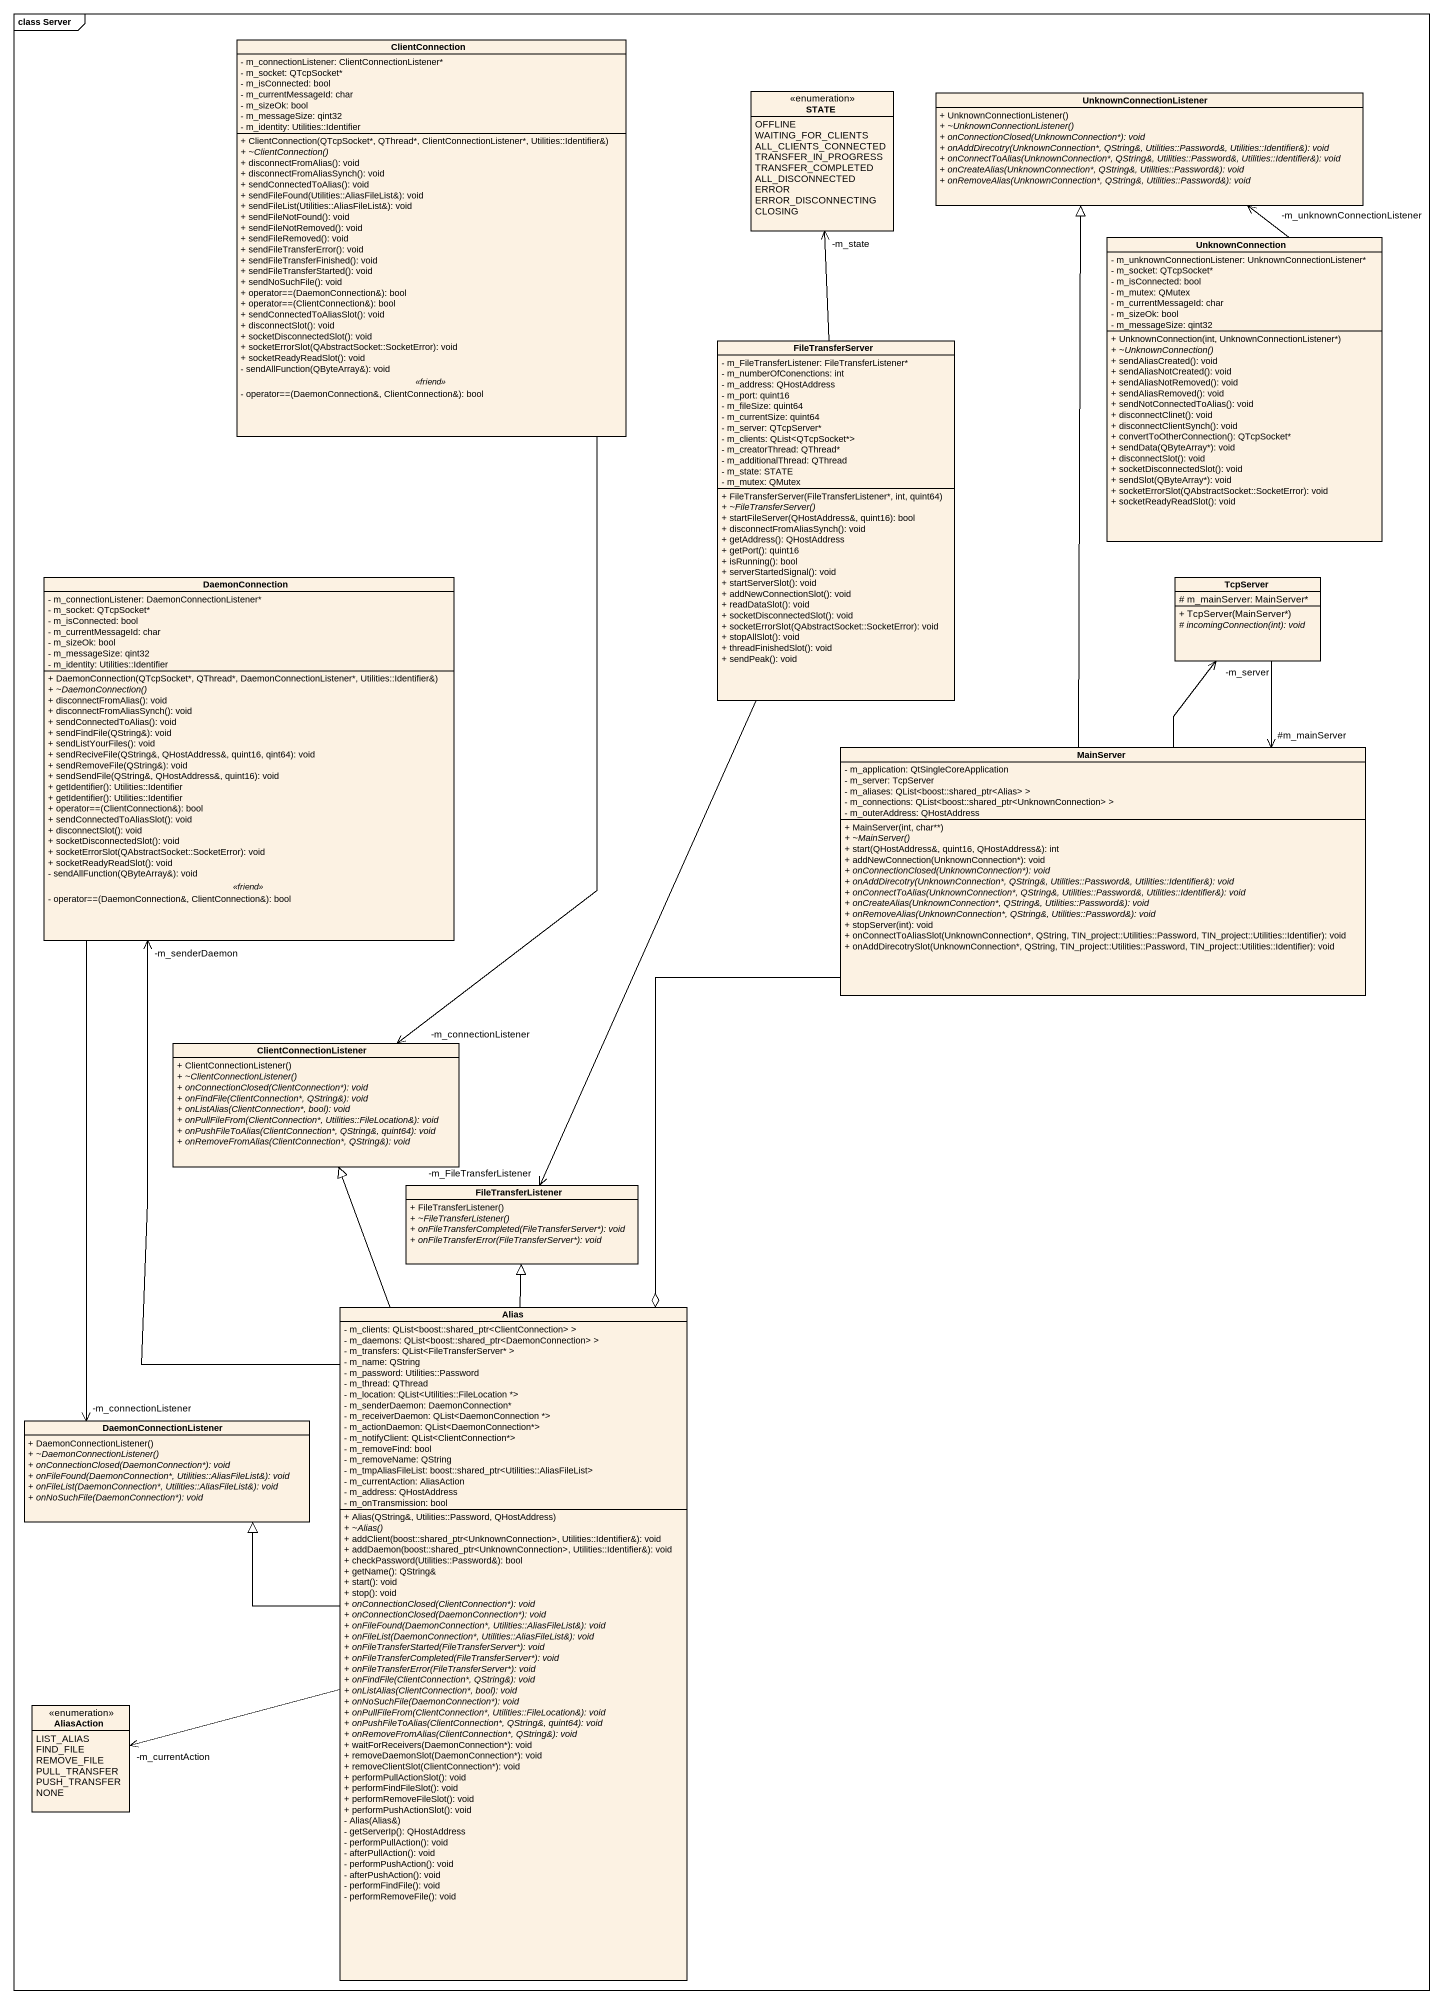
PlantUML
@startuml
mainframe class Server
hide circle
hide empty members
skinparam classAttributeIconSize 0
class ClientConnection {
  - m_connectionListener: ClientConnectionListener*
  - m_socket: QTcpSocket*
  - m_isConnected: bool
  - m_currentMessageId: char
  - m_sizeOk: bool
  - m_messageSize: qint32
  - m_identity: Utilities::Identifier
  --
  + ClientConnection(QTcpSocket*, QThread*, ClientConnectionListener*, Utilities::Identifier&)
  {abstract} + ~ClientConnection()
  + disconnectFromAlias(): void
  + disconnectFromAliasSynch(): void
  + sendConnectedToAlias(): void
  + sendFileFound(Utilities::AliasFileList&): void
  + sendFileList(Utilities::AliasFileList&): void
  + sendFileNotFound(): void
  + sendFileNotRemoved(): void
  + sendFileRemoved(): void
  + sendFileTransferError(): void
  + sendFileTransferFinished(): void
  + sendFileTransferStarted(): void
  + sendNoSuchFile(): void
  + operator==(DaemonConnection&): bool
  + operator==(ClientConnection&): bool
  + sendConnectedToAliasSlot(): void
  + disconnectSlot(): void
  + socketDisconnectedSlot(): void
  + socketErrorSlot(QAbstractSocket::SocketError): void
  + socketReadyReadSlot(): void
  - sendAllFunction(QByteArray&): void
  .. <<friend>> ..
  - operator==(DaemonConnection&, ClientConnection&): bool
}
enum "STATE" as STATE_ {
  OFFLINE
  WAITING_FOR_CLIENTS
  ALL_CLIENTS_CONNECTED
  TRANSFER_IN_PROGRESS
  TRANSFER_COMPLETED
  ALL_DISCONNECTED
  ERROR
  ERROR_DISCONNECTING
  CLOSING
}
class UnknownConnectionListener {
  + UnknownConnectionListener()
  {abstract} + ~UnknownConnectionListener()
  {abstract} + onConnectionClosed(UnknownConnection*): void
  {abstract} + onAddDirecotry(UnknownConnection*, QString&, Utilities::Password&, Utilities::Identifier&): void
  {abstract} + onConnectToAlias(UnknownConnection*, QString&, Utilities::Password&, Utilities::Identifier&): void
  {abstract} + onCreateAlias(UnknownConnection*, QString&, Utilities::Password&): void
  {abstract} + onRemoveAlias(UnknownConnection*, QString&, Utilities::Password&): void
}
class UnknownConnection {
  - m_unknownConnectionListener: UnknownConnectionListener*
  - m_socket: QTcpSocket*
  - m_isConnected: bool
  - m_mutex: QMutex
  - m_currentMessageId: char
  - m_sizeOk: bool
  - m_messageSize: qint32
  + UnknownConnection(int, UnknownConnectionListener*)
  {abstract} + ~UnknownConnection()
  + sendAliasCreated(): void
  + sendAliasNotCreated(): void
  + sendAliasNotRemoved(): void
  + sendAliasRemoved(): void
  + sendNotConnectedToAlias(): void
  + disconnectClinet(): void
  + disconnectClientSynch(): void
  + convertToOtherConnection(): QTcpSocket*
  + sendData(QByteArray*): void
  + disconnectSlot(): void
  + socketDisconnectedSlot(): void
  + sendSlot(QByteArray*): void
  + socketErrorSlot(QAbstractSocket::SocketError): void
  + socketReadyReadSlot(): void
}
class FileTransferServer {
  - m_FileTransferListener: FileTransferListener*
  - m_numberOfConenctions: int
  - m_address: QHostAddress
  - m_port: quint16
  - m_fileSize: quint64
  - m_currentSize: quint64
  - m_server: QTcpServer*
  - m_clients: QList<QTcpSocket*>
  - m_creatorThread: QThread*
  - m_additionalThread: QThread
  - m_state: STATE
  - m_mutex: QMutex
  + FileTransferServer(FileTransferListener*, int, quint64)
  {abstract} + ~FileTransferServer()
  + startFileServer(QHostAddress&, quint16): bool
  + disconnectFromAliasSynch(): void
  + getAddress(): QHostAddress
  + getPort(): quint16
  + isRunning(): bool
  + serverStartedSignal(): void
  + startServerSlot(): void
  + addNewConnectionSlot(): void
  + readDataSlot(): void
  + socketDisconnectedSlot(): void
  + socketErrorSlot(QAbstractSocket::SocketError): void
  + stopAllSlot(): void
  + threadFinishedSlot(): void
  + sendPeak(): void
}
class DaemonConnection {
  - m_connectionListener: DaemonConnectionListener*
  - m_socket: QTcpSocket*
  - m_isConnected: bool
  - m_currentMessageId: char
  - m_sizeOk: bool
  - m_messageSize: qint32
  - m_identity: Utilities::Identifier
  --
  + DaemonConnection(QTcpSocket*, QThread*, DaemonConnectionListener*, Utilities::Identifier&)
  {abstract} + ~DaemonConnection()
  + disconnectFromAlias(): void
  + disconnectFromAliasSynch(): void
  + sendConnectedToAlias(): void
  + sendFindFile(QString&): void
  + sendListYourFiles(): void
  + sendReciveFile(QString&, QHostAddress&, quint16, qint64): void
  + sendRemoveFile(QString&): void
  + sendSendFile(QString&, QHostAddress&, quint16): void
  + getIdentifier(): Utilities::Identifier
  + getIdentifier(): Utilities::Identifier
  + operator==(ClientConnection&): bool
  + sendConnectedToAliasSlot(): void
  + disconnectSlot(): void
  + socketDisconnectedSlot(): void
  + socketErrorSlot(QAbstractSocket::SocketError): void
  + socketReadyReadSlot(): void
  - sendAllFunction(QByteArray&): void
  .. <<friend>> ..
  - operator==(DaemonConnection&, ClientConnection&): bool
}
class TcpServer {
  # m_mainServer: MainServer*
  + TcpServer(MainServer*)
  {abstract} # incomingConnection(int): void
}
class MainServer {
  - m_application: QtSingleCoreApplication
  - m_server: TcpServer
  - m_aliases: QList<boost::shared_ptr<Alias> >
  - m_connections: QList<boost::shared_ptr<UnknownConnection> >
  - m_outerAddress: QHostAddress
  + MainServer(int, char**)
  {abstract} + ~MainServer()
  + start(QHostAddress&, quint16, QHostAddress&): int
  + addNewConnection(UnknownConnection*): void
  {abstract} + onConnectionClosed(UnknownConnection*): void
  {abstract} + onAddDirecotry(UnknownConnection*, QString&, Utilities::Password&, Utilities::Identifier&): void
  {abstract} + onConnectToAlias(UnknownConnection*, QString&, Utilities::Password&, Utilities::Identifier&): void
  {abstract} + onCreateAlias(UnknownConnection*, QString&, Utilities::Password&): void
  {abstract} + onRemoveAlias(UnknownConnection*, QString&, Utilities::Password&): void
  + stopServer(int): void
  + onConnectToAliasSlot(UnknownConnection*, QString, TIN_project::Utilities::Password, TIN_project::Utilities::Identifier): void
  + onAddDirecotrySlot(UnknownConnection*, QString, TIN_project::Utilities::Password, TIN_project::Utilities::Identifier): void
}
class ClientConnectionListener {
  + ClientConnectionListener()
  {abstract} + ~ClientConnectionListener()
  {abstract} + onConnectionClosed(ClientConnection*): void
  {abstract} + onFindFile(ClientConnection*, QString&): void
  {abstract} + onListAlias(ClientConnection*, bool): void
  {abstract} + onPullFileFrom(ClientConnection*, Utilities::FileLocation&): void
  {abstract} + onPushFileToAlias(ClientConnection*, QString&, quint64): void
  {abstract} + onRemoveFromAlias(ClientConnection*, QString&): void
}
class FileTransferListener {
  + FileTransferListener()
  {abstract} + ~FileTransferListener()
  {abstract} + onFileTransferCompleted(FileTransferServer*): void
  {abstract} + onFileTransferError(FileTransferServer*): void
}
class Alias {
  - m_clients: QList<boost::shared_ptr<ClientConnection> >
  - m_daemons: QList<boost::shared_ptr<DaemonConnection> >
  - m_transfers: QList<FileTransferServer* >
  - m_name: QString
  - m_password: Utilities::Password
  - m_thread: QThread
  - m_location: QList<Utilities::FileLocation *>
  - m_senderDaemon: DaemonConnection*
  - m_receiverDaemon: QList<DaemonConnection *>
  - m_actionDaemon: QList<DaemonConnection*>
  - m_notifyClient: QList<ClientConnection*>
  - m_removeFind: bool
  - m_removeName: QString
  - m_tmpAliasFileList: boost::shared_ptr<Utilities::AliasFileList>
  - m_currentAction: AliasAction
  - m_address: QHostAddress
  - m_onTransmission: bool
  + Alias(QString&, Utilities::Password, QHostAddress)
  {abstract} + ~Alias()
  + addClient(boost::shared_ptr<UnknownConnection>, Utilities::Identifier&): void
  + addDaemon(boost::shared_ptr<UnknownConnection>, Utilities::Identifier&): void
  + checkPassword(Utilities::Password&): bool
  + getName(): QString&
  + start(): void
  + stop(): void
  {abstract} + onConnectionClosed(ClientConnection*): void
  {abstract} + onConnectionClosed(DaemonConnection*): void
  {abstract} + onFileFound(DaemonConnection*, Utilities::AliasFileList&): void
  {abstract} + onFileList(DaemonConnection*, Utilities::AliasFileList&): void
  {abstract} + onFileTransferStarted(FileTransferServer*): void
  {abstract} + onFileTransferCompleted(FileTransferServer*): void
  {abstract} + onFileTransferError(FileTransferServer*): void
  {abstract} + onFindFile(ClientConnection*, QString&): void
  {abstract} + onListAlias(ClientConnection*, bool): void
  {abstract} + onNoSuchFile(DaemonConnection*): void
  {abstract} + onPullFileFrom(ClientConnection*, Utilities::FileLocation&): void
  {abstract} + onPushFileToAlias(ClientConnection*, QString&, quint64): void
  {abstract} + onRemoveFromAlias(ClientConnection*, QString&): void
  + waitForReceivers(DaemonConnection*): void
  + removeDaemonSlot(DaemonConnection*): void
  + removeClientSlot(ClientConnection*): void
  + performPullActionSlot(): void
  + performFindFileSlot(): void
  + performRemoveFileSlot(): void
  + performPushActionSlot(): void
  - Alias(Alias&)
  - getServerIp(): QHostAddress
  - performPullAction(): void
  - afterPullAction(): void
  - performPushAction(): void
  - afterPushAction(): void
  - performFindFile(): void
  - performRemoveFile(): void
}
class DaemonConnectionListener {
  + DaemonConnectionListener()
  {abstract} + ~DaemonConnectionListener()
  {abstract} + onConnectionClosed(DaemonConnection*): void
  {abstract} + onFileFound(DaemonConnection*, Utilities::AliasFileList&): void
  {abstract} + onFileList(DaemonConnection*, Utilities::AliasFileList&): void
  {abstract} + onNoSuchFile(DaemonConnection*): void
}
enum AliasAction {
  LIST_ALIAS
  FIND_FILE
  REMOVE_FILE
  PULL_TRANSFER
  PUSH_TRANSFER
  NONE
}
ClientConnection --> "-m_connectionListener" ClientConnectionListener
UnknownConnection -up-> "-m_unknownConnectionListener" UnknownConnectionListener
FileTransferServer -up-> "-m_state" STATE_
FileTransferServer --> "-m_FileTransferListener" FileTransferListener
DaemonConnection --> "-m_connectionListener" DaemonConnectionListener
TcpServer --> "#m_mainServer" MainServer
MainServer -up-|> UnknownConnectionListener
MainServer -up-> "-m_server" TcpServer
MainServer --o Alias
Alias -up-> "-m_senderDaemon" DaemonConnection
Alias -up-|> ClientConnectionListener
Alias -up-|> FileTransferListener
Alias -left-|> DaemonConnectionListener
Alias -left-> "-m_currentAction" AliasAction
@enduml
